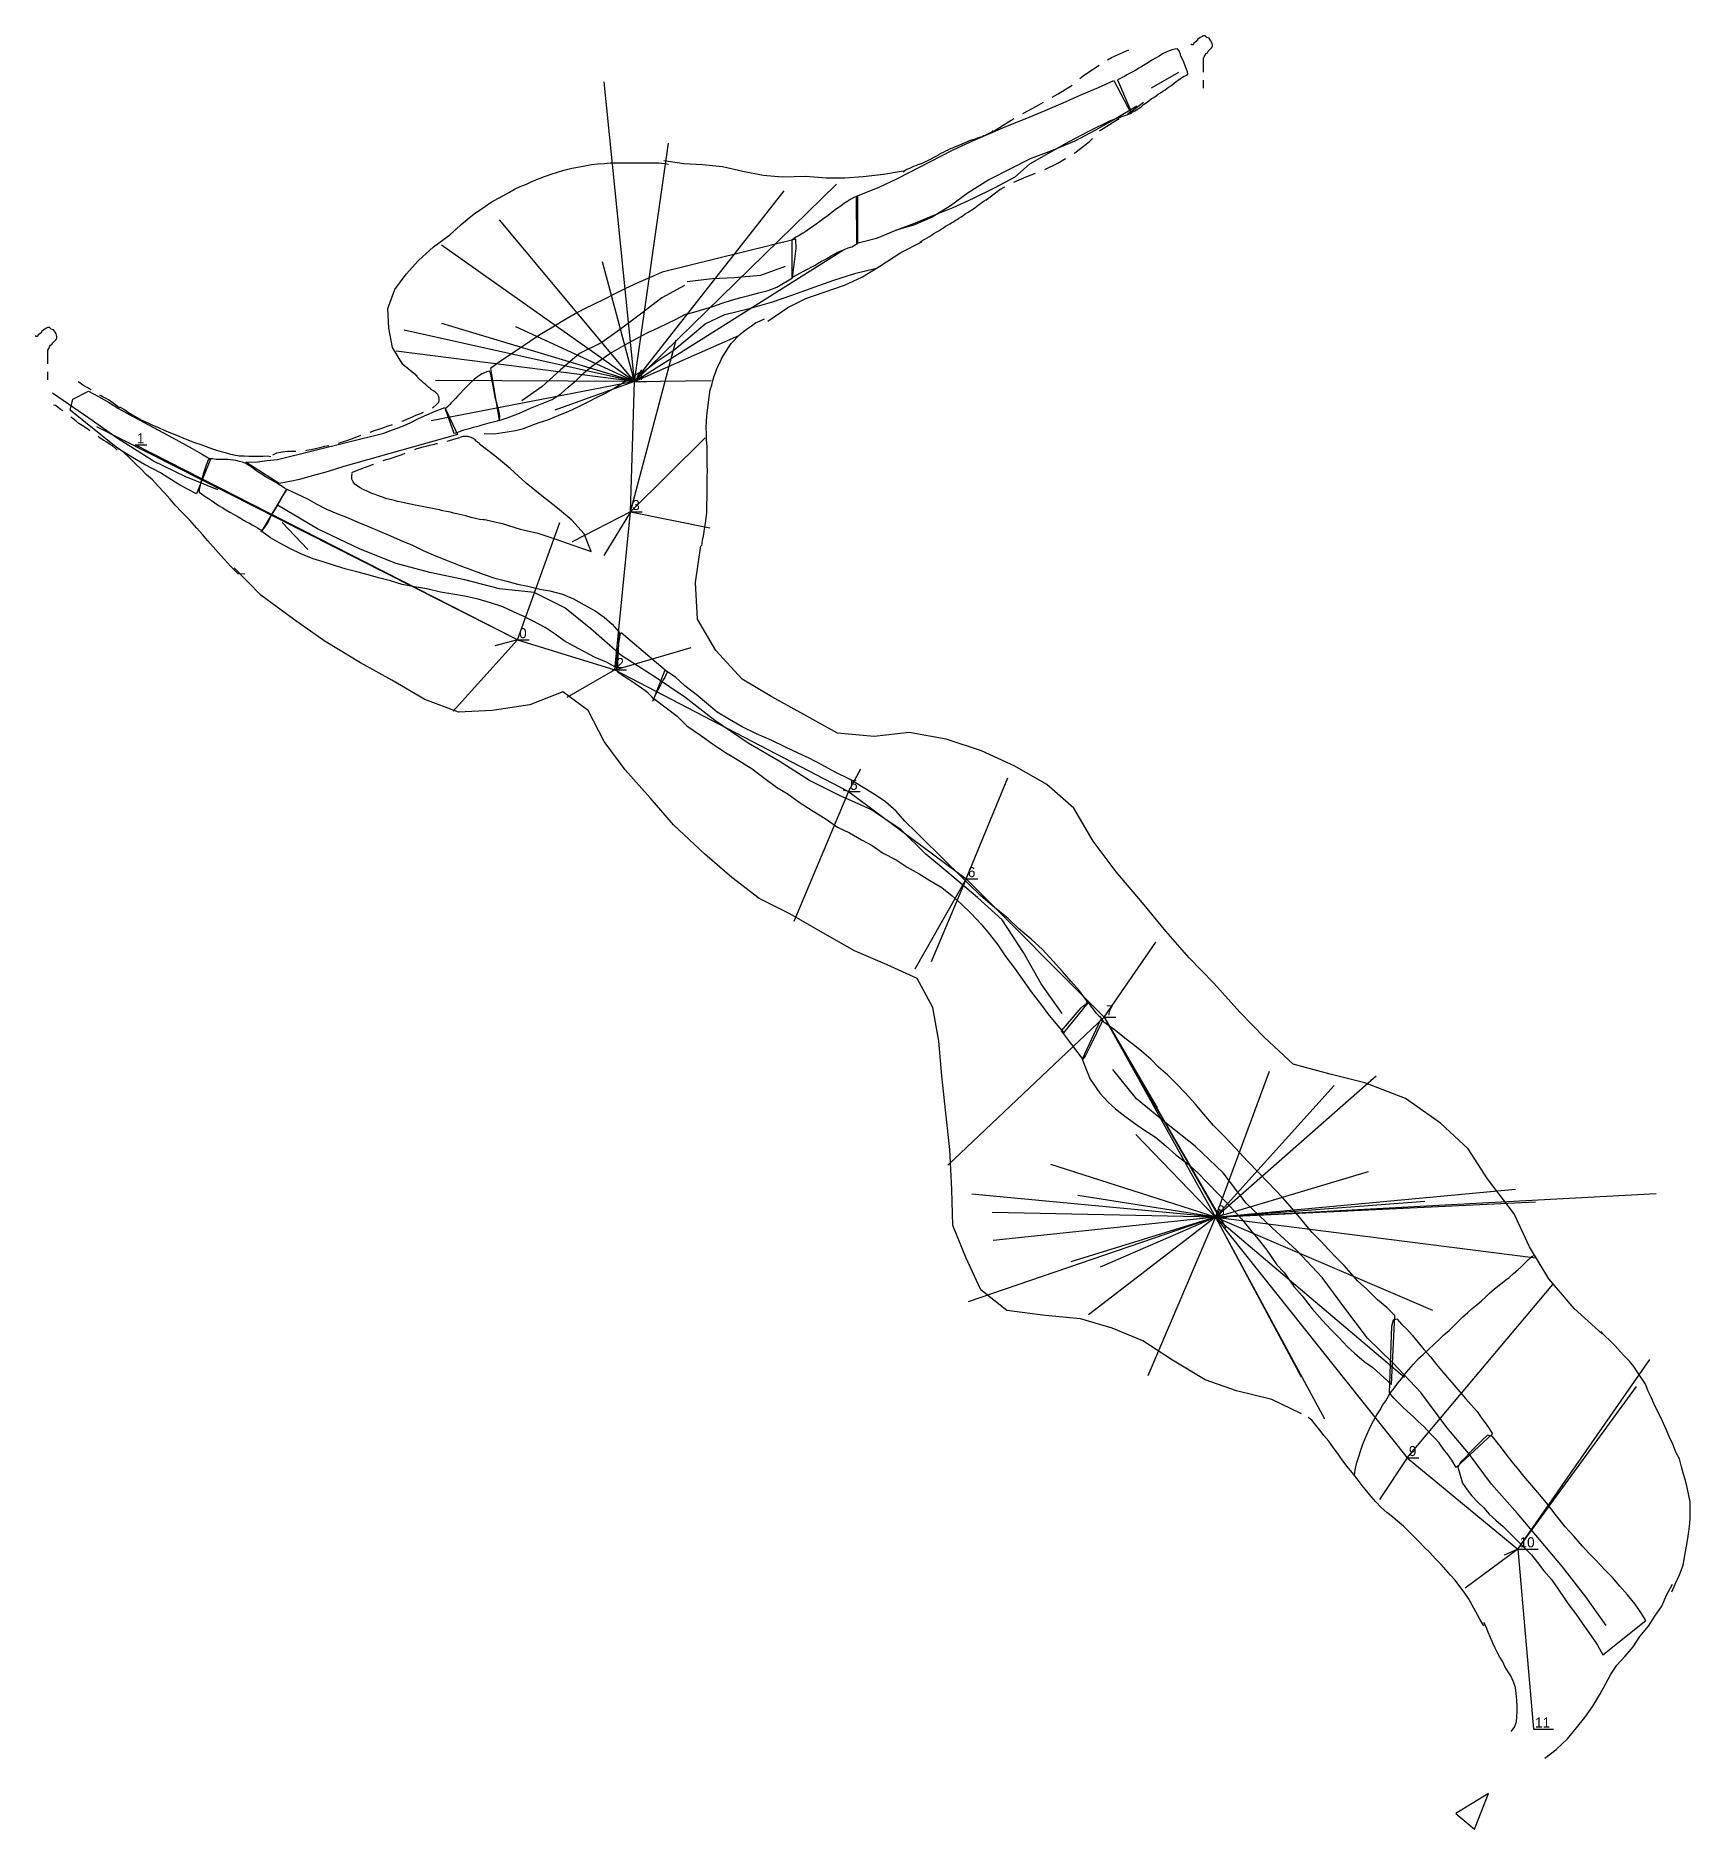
# Model space of a CAD drawing. Extents: x -9.3 to 39.9, y -41.4 to 12.
import ezdxf

# ---------------------------------------------------------------- set-up
doc = ezdxf.new("R2010")
doc.units = 0
for name, pattern in [('A_water', [0]), ('L_pit', [0]), ('L_WALL', [0]), ('L_WALL-PRESUMED', [1, 0.7, -0.3]), ('L_water-flow', [0])]:
    doc.linetypes.add(name, pattern=pattern)
for name, color, linetype in [('LEG', 1, 'Continuous'), ('SCRAP_0', 7, 'Continuous'), ('SPLAY', 2, 'Continuous'), ('STATION', 3, 'Continuous')]:
    doc.layers.add(name, color=color, linetype=linetype)

# ---------------------------------------------------------------- blocks, each defined once
blk = doc.blocks.new('B_continuation')
at = {"color": 10}
for p, q in [((0, -0.15), (0, 0)), ((0, -0.35), (0, -0.25))]:
    blk.add_line(p, q, dxfattribs=at)
for points in [[(0, 0.3, 0), (-0.02, 0.29, 0), (-0.04, 0.28, 0), (-0.07, 0.26, 0), (-0.09, 0.23, 0), (-0.12, 0.21, 0), (-0.13, 0.19, 0), (-0.15, 0.19, 0), (-0.15, 0.2, 0)], [(0.1, 0.15, 0), (0.11, 0.17, 0), (0.11, 0.19, 0), (0.1, 0.22, 0), (0.09, 0.24, 0), (0.07, 0.27, 0), (0.04, 0.28, 0), (0.02, 0.3, 0), (0, 0.3, 0)], [(0, 0, 0), (0, 0.02, 0), (0.01, 0.04, 0), (0.02, 0.06, 0), (0.03, 0.08, 0), (0.05, 0.09, 0), (0.06, 0.11, 0), (0.08, 0.13, 0), (0.1, 0.15, 0)]]:
    blk.add_polyline3d(points, dxfattribs=at)
blk = doc.blocks.new('B_entrance')
at = {"color": 10}
for p, q in [((0, 0.3), (-0.15, -0.15)), ((0.15, -0.15), (0, 0.3)), ((-0.15, -0.15), (0.15, -0.15))]:
    blk.add_line(p, q, dxfattribs=at)

msp = doc.modelspace()

# ---------------------------------------------------------------- linework, layer by layer
at = {"layer": 'LEG'}
for p, q in [((8.37, -2.18, -1), (8.49, 1.7, -1)), ((5, -6, -1), (-6.39, -0.19, -1)), ((7.9, -6.89, -1), (8.37, -2.18, -1)), ((5, -6, -1), (7.9, -6.89, -1)), ((7.9, -6.89, -1), (14.86, -10.52, -1)), ((14.86, -10.52, -1), (18.37, -13.12, -1)), ((18.37, -13.12, -1), (22.48, -17.24, -1)), ((22.48, -17.24, -1), (25.8, -23.2, -1)), ((25.8, -23.2, -1), (31.51, -30.37, -1)), ((31.51, -30.37, -1), (34.81, -33.09, -1)), ((34.81, -33.09, -1), (35.27, -38.46, -1))]:
    msp.add_line(p, q, dxfattribs=at)
at = {"layer": 'SCRAP_0', "color": 10, "linetype": 'L_wall-presumed', "flags": 128}
for points in [[(19.2, 9.17), (19.71, 9.49), (20.1, 9.71), (20.46, 9.91), (21.11, 10.27), (21.53, 10.53), (21.86, 10.81), (22.28, 11.1), (22.7, 11.36), (23.15, 11.55), (23.44, 11.7)], [(18.95, 7.1), (19.37, 7.42), (19.77, 7.63), (20.18, 7.81), (20.65, 7.99), (21.1, 8.21), (21.61, 8.51), (22.03, 8.84), (22.37, 9.19), (22.83, 9.48), (23.28, 9.74), (23.65, 10.02)], [(-6.86, 0.92), (-6.92, 0.96), (-6.98, 1.01), (-7.05, 1.05), (-7.12, 1.1), (-7.19, 1.15), (-7.26, 1.19), (-7.34, 1.23), (-7.4, 1.27), (-7.47, 1.31), (-7.55, 1.36), (-7.63, 1.4), (-7.71, 1.45), (-7.78, 1.5), (-7.86, 1.54), (-7.93, 1.58), (-7.99, 1.62), (-8.04, 1.66), (-8.09, 1.69)], [(-6.93, -0.35), (-6.98, -0.3), (-7.07, -0.22), (-7.16, -0.17), (-7.24, -0.11), (-7.34, -0.05), (-7.44, 0.02), (-7.55, 0.1), (-7.65, 0.17), (-7.75, 0.24), (-7.86, 0.32), (-7.97, 0.39), (-8.07, 0.45), (-8.16, 0.53), (-8.25, 0.6), (-8.34, 0.66), (-8.42, 0.73), (-8.5, 0.78), (-8.56, 0.84), (-8.63, 0.88), (-8.7, 0.94), (-8.77, 0.99), (-8.82, 1)], [(-2.29, -0.48), (-2.17, -0.43), (-2, -0.4), (-1.85, -0.38), (-1.71, -0.38), (-1.56, -0.37), (-1.42, -0.36), (-1.28, -0.35), (-1.15, -0.33), (-1.02, -0.3), (-0.89, -0.27), (-0.74, -0.23), (-0.61, -0.2), (-0.48, -0.17), (-0.34, -0.14), (-0.21, -0.1), (-0.08, -0.06), (0.05, -0.01), (0.21, 0.05), (0.35, 0.11), (0.47, 0.15), (0.61, 0.19), (0.74, 0.24), (0.87, 0.28), (0.99, 0.32), (1.15, 0.38), (1.31, 0.43), (1.46, 0.49), (1.59, 0.53), (1.72, 0.59), (1.85, 0.64), (1.97, 0.7), (2.12, 0.75), (2.25, 0.81), (2.38, 0.86), (2.49, 0.93), (2.58, 1.01), (2.64, 1.06)], [(0.06, -1.01), (0.18, -0.96), (0.31, -0.91), (0.44, -0.86), (0.58, -0.81), (0.71, -0.76), (0.83, -0.72), (0.96, -0.67), (1.09, -0.62), (1.22, -0.59), (1.33, -0.55), (1.44, -0.51), (1.56, -0.47), (1.66, -0.43), (1.77, -0.39), (1.88, -0.35), (1.98, -0.31), (2.08, -0.28), (2.19, -0.25), (2.28, -0.23), (2.38, -0.2), (2.49, -0.18), (2.6, -0.15), (2.72, -0.12), (2.85, -0.09), (2.97, -0.06), (3.07, -0.03), (3.17, 0), (3.28, 0.03)]]:
    msp.add_lwpolyline(points, dxfattribs=at)
at = {"layer": 'SCRAP_0', "color": 1, "linetype": 'A_water', "flags": 128}
for points in [[(23.3, 9.72), (23.39, 9.77), (23.49, 9.83), (23.58, 9.89), (23.65, 9.95), (23.73, 10), (23.81, 10.06), (23.88, 10.12), (23.96, 10.16), (24.03, 10.21), (24.09, 10.26), (24.16, 10.3), (24.23, 10.35), (24.3, 10.39), (24.36, 10.44), (24.42, 10.48), (24.48, 10.52), (24.56, 10.58), (24.63, 10.64), (24.69, 10.68), (24.76, 10.73), (24.84, 10.79), (24.91, 10.82), (24.97, 10.86), (24.96, 10.93), (24.93, 11.01), (24.89, 11.11), (24.85, 11.22), (24.81, 11.31), (24.77, 11.4), (24.75, 11.47), (24.72, 11.55), (24.67, 11.61), (24.59, 11.6), (24.51, 11.58), (24.42, 11.55), (24.33, 11.51), (24.22, 11.46), (24.12, 11.4), (24.01, 11.34), (23.9, 11.28), (23.8, 11.21), (23.7, 11.15), (23.6, 11.09), (23.51, 11.04), (23.42, 10.98), (23.33, 10.93), (23.24, 10.88), (23.16, 10.84), (23.09, 10.79), (23.02, 10.76), (22.95, 10.72), (22.88, 10.69), (23.3, 9.72)], [(23.29, 9.69), (22.66, 9.47), (22.03, 9.16), (21.43, 8.84), (20.83, 8.5), (20.26, 8.18), (19.82, 7.79), (19.2, 7.46), (18.58, 7.15), (17.97, 6.88), (17.33, 6.62), (16.8, 6.4), (16.24, 6.19), (15.7, 5.96), (15.11, 5.81), (15.1, 7.22), (15.78, 7.49), (16.32, 7.75), (17.96, 8.59), (18.5, 8.84), (19.55, 9.3), (20.13, 9.53), (20.72, 9.78), (21.26, 10), (21.77, 10.23), (22.31, 10.46), (22.77, 10.67), (23.29, 9.69)], [(13.17, 4.8), (13.3, 4.87), (13.43, 4.94), (13.54, 5), (13.66, 5.06), (13.77, 5.12), (13.87, 5.17), (13.96, 5.23), (14.06, 5.29), (14.15, 5.33), (14.24, 5.38), (14.33, 5.44), (14.44, 5.49), (14.55, 5.55), (14.66, 5.6), (14.76, 5.64), (14.85, 5.68), (14.96, 5.71), (15.06, 5.77), (15.14, 5.81), (15.14, 7.2), (15.04, 7.19), (14.93, 7.13), (14.84, 7.07), (14.74, 7.01), (14.63, 6.93), (14.51, 6.85), (14.38, 6.75), (14.26, 6.65), (14.13, 6.56), (14.01, 6.47), (13.9, 6.39), (13.79, 6.31), (13.68, 6.24), (13.59, 6.17), (13.5, 6.12), (13.39, 6.05), (13.29, 6), (13.21, 5.94), (13.17, 5.91), (13.17, 4.8)], [(4.45, 0.54), (4.72, 0.63), (5.06, 0.76), (5.39, 0.91), (5.74, 1.04), (6.03, 1.16), (6.3, 1.34), (6.51, 1.53), (6.75, 1.73), (6.98, 1.96), (7.21, 2.15), (7.48, 2.35), (7.75, 2.53), (8.03, 2.69), (8.31, 2.85), (8.59, 3), (8.88, 3.16), (9.19, 3.3), (9.46, 3.43), (9.73, 3.56), (9.99, 3.7), (10.25, 3.77), (10.55, 3.86), (10.82, 3.94), (11.1, 4.03), (11.35, 4.11), (11.65, 4.2), (11.93, 4.27), (12.19, 4.34), (12.47, 4.41), (12.73, 4.51), (13.19, 4.79), (13.3, 5.66), (13.29, 5.94), (9.31, 4.96), (8.95, 4.8), (8.61, 4.65), (8.2, 4.46), (7.92, 4.32), (7.57, 4.14), (7.28, 4), (6.98, 3.86), (6.72, 3.72), (6.36, 3.51), (6.05, 3.32), (5.67, 3.09), (5.36, 2.88), (5.06, 2.68), (4.78, 2.5), (4.49, 2.31), (4.2, 2.09), (4.45, 0.54)], [(3.1, 0.16), (3.2, 0.18), (3.3, 0.22), (3.37, 0.25), (3.44, 0.27), (3.53, 0.29), (3.6, 0.31), (3.69, 0.34), (3.78, 0.36), (3.86, 0.38), (3.95, 0.41), (4.02, 0.43), (4.09, 0.45), (4.16, 0.47), (4.24, 0.49), (4.32, 0.51), (4.4, 0.53), (4.46, 0.56), (4.47, 0.65), (4.46, 0.74), (4.44, 0.84), (4.41, 0.95), (4.38, 1.06), (4.35, 1.18), (4.33, 1.29), (4.31, 1.4), (4.29, 1.5), (4.27, 1.62), (4.25, 1.71), (4.23, 1.79), (4.22, 1.87), (4.2, 1.95), (4.17, 2.01), (4.09, 1.99), (4.02, 1.96), (3.94, 1.93), (3.87, 1.88), (3.78, 1.82), (3.7, 1.75), (3.61, 1.67), (3.54, 1.6), (3.47, 1.53), (3.38, 1.44), (3.3, 1.35), (3.22, 1.27), (3.15, 1.19), (3.08, 1.12), (3.02, 1.06), (2.97, 1.01), (2.91, 0.95), (2.85, 0.89), (3.1, 0.16)], [(-4.56, -1.65), (-4.83, -1.51), (-5.12, -1.35), (-5.39, -1.18), (-5.64, -1.02), (-6.11, -0.77), (-6.47, -0.56), (-6.91, -0.3), (-8.33, 0.85), (-8.25, 1.17), (-7.78, 1.41), (-7.48, 1.25), (-7.19, 1.08), (-6.89, 0.9), (-6.55, 0.71), (-5.29, 0.03), (-4.69, -0.3), (-4.41, -0.45), (-4.15, -0.61), (-4.56, -1.65)], [(-3.09, -0.7), (-2.75, -0.69), (-2.47, -0.65), (-2.15, -0.62), (1.02, 0.16), (1.28, 0.26), (1.55, 0.36), (1.8, 0.47), (2.05, 0.6), (2.3, 0.71), (2.53, 0.81), (2.84, 0.93), (3.21, 0.12), (-0.17, -0.83), (-0.45, -0.92), (-0.74, -1.01), (-1.01, -1.08), (-1.26, -1.15), (-1.49, -1.22), (-1.78, -1.28), (-2.1, -1.34), (-3.09, -0.7)], [(-2.64, -2.78), (-2.57, -2.69), (-2.52, -2.63), (-2.46, -2.54), (-2.4, -2.43), (-2.35, -2.31), (-2.28, -2.2), (-2.2, -2.08), (-2.14, -1.98), (-2.1, -1.91), (-2.06, -1.84), (-2.01, -1.75), (-1.96, -1.67), (-1.91, -1.59), (-1.87, -1.52), (-1.94, -1.48), (-2.01, -1.43), (-2.11, -1.37), (-2.18, -1.32), (-2.27, -1.27), (-2.36, -1.22), (-2.45, -1.17), (-2.54, -1.12), (-2.62, -1.06), (-2.71, -1.01), (-2.8, -0.95), (-2.86, -0.9), (-2.93, -0.85), (-3.01, -0.79), (-3.09, -0.74), (-3.19, -0.7), (-3.28, -0.68), (-3.39, -0.65), (-3.46, -0.64), (-3.55, -0.63), (-3.63, -0.62), (-3.73, -0.62), (-3.81, -0.62), (-3.91, -0.62), (-3.99, -0.62), (-4.08, -0.6), (-4.16, -0.6), (-4.22, -0.63), (-4.25, -0.72), (-4.28, -0.79), (-4.31, -0.88), (-4.34, -0.97), (-4.37, -1.06), (-4.39, -1.15), (-4.42, -1.24), (-4.44, -1.34), (-4.46, -1.44), (-4.48, -1.52), (-4.48, -1.6), (-4.41, -1.65), (-4.31, -1.73), (-4.21, -1.79), (-4.12, -1.85), (-4.02, -1.92), (-3.91, -1.99), (-3.8, -2.05), (-3.69, -2.12), (-3.57, -2.19), (-3.46, -2.25), (-3.35, -2.31), (-3.25, -2.37), (-3.16, -2.43), (-3.07, -2.48), (-2.98, -2.52), (-2.91, -2.57), (-2.82, -2.62), (-2.75, -2.66), (-2.67, -2.71), (-2.64, -2.72), (-2.64, -2.78)], [(7.97, -6.84), (7.65, -6.66), (7.31, -6.52), (7, -6.36), (6.68, -6.19), (6.39, -6.03), (6.12, -5.83), (5.82, -5.63), (5.47, -5.44), (5.17, -5.29), (4.88, -5.16), (4.56, -5.01), (4.2, -4.89), (3.83, -4.79), (3.42, -4.7), (3.07, -4.64), (2.71, -4.58), (2.3, -4.48), (1.87, -4.41), (1.56, -4.35), (1.22, -4.24), (0.86, -4.15), (0.55, -4.06), (0.21, -3.97), (-0.1, -3.89), (-0.45, -3.78), (-0.79, -3.67), (-1.09, -3.58), (-1.46, -3.43), (-1.76, -3.29), (-2.08, -3.12), (-2.36, -2.96), (-2.62, -2.77), (-1.87, -1.51), (-1.57, -1.65), (-1.26, -1.8), (-0.98, -1.95), (-0.69, -2.1), (-0.38, -2.23), (-0.04, -2.36), (0.24, -2.49), (0.56, -2.62), (0.89, -2.76), (1.22, -2.9), (1.5, -3.03), (1.87, -3.18), (2.19, -3.34), (2.56, -3.49), (2.93, -3.64), (3.28, -3.78), (3.63, -3.91), (3.98, -4.04), (4.33, -4.16), (4.68, -4.25), (5, -4.34), (5.31, -4.4), (5.67, -4.49), (5.96, -4.54), (6.34, -4.64), (6.67, -4.78), (6.99, -4.95), (7.31, -5.13), (7.58, -5.32), (7.82, -5.53), (8.03, -5.77), (7.97, -6.84)], [(9.07, -7.78), (9.01, -7.71), (8.94, -7.64), (8.88, -7.58), (8.79, -7.51), (8.7, -7.44), (8.6, -7.37), (8.51, -7.31), (8.41, -7.24), (8.32, -7.18), (8.24, -7.13), (8.16, -7.08), (8.09, -7.03), (8.02, -6.98), (7.96, -6.91), (7.95, -6.83), (7.95, -6.74), (7.96, -6.63), (7.98, -6.5), (7.98, -6.38), (8, -6.27), (8.02, -6.14), (8.03, -6.04), (8.05, -5.94), (8.06, -5.84), (8.09, -5.78), (9.47, -6.95), (9.42, -7.04), (9.39, -7.12), (9.34, -7.19), (9.3, -7.27), (9.26, -7.35), (9.22, -7.43), (9.18, -7.5), (9.14, -7.58), (9.1, -7.66), (9.06, -7.74), (9.02, -7.82), (9.07, -7.78)], [(22, -16.81), (21.75, -16.46), (21.49, -16.17), (21.24, -15.88), (20.96, -15.57), (20.64, -15.23), (20.31, -14.92), (19.93, -14.6), (19.61, -14.29), (19.22, -13.98), (18.8, -13.62), (18.43, -13.26), (18.13, -12.96), (17.78, -12.62), (17.48, -12.31), (17.21, -12.06), (16.89, -11.74), (16.54, -11.4), (16.28, -11.1), (15.97, -10.82), (15.63, -10.6), (15.25, -10.37), (14.91, -10.16), (14.47, -9.94), (14.07, -9.72), (13.69, -9.52), (13.36, -9.37), (12.99, -9.2), (12.58, -9), (12.12, -8.8), (11.69, -8.59), (11.32, -8.37), (10.95, -8.15), (10.63, -7.88), (10.32, -7.63), (9.99, -7.37), (9.71, -7.11), (9.39, -6.9), (9.06, -7.75), (9.43, -8.02), (9.76, -8.27), (10.05, -8.56), (10.45, -8.84), (10.81, -9.1), (11.2, -9.35), (11.6, -9.59), (11.99, -9.84), (12.37, -10.13), (12.72, -10.39), (13.07, -10.6), (13.39, -10.83), (13.81, -11.1), (14.17, -11.32), (14.54, -11.58), (14.89, -11.75), (15.25, -11.96), (15.57, -12.13), (15.88, -12.34), (16.28, -12.55), (16.61, -12.77), (16.97, -12.97), (17.29, -13.17), (17.64, -13.38), (17.95, -13.63), (18.22, -13.86), (18.53, -14.16), (18.82, -14.47), (19.06, -14.77), (19.31, -15.09), (19.55, -15.44), (19.81, -15.78), (20.05, -16.12), (20.31, -16.49), (20.58, -16.84), (20.8, -17.14), (21.04, -17.43), (21.28, -17.71), (22, -16.81)], [(21.98, -16.79), (22.02, -16.83), (22.06, -16.88), (22.09, -16.93), (22.14, -16.99), (22.18, -17.05), (22.23, -17.11), (22.27, -17.15), (22.31, -17.19), (22.36, -17.23), (22.39, -17.28), (22.44, -17.33), (22.06, -18.11), (22.03, -18.17), (21.99, -18.24), (21.95, -18.32), (21.92, -18.38), (21.88, -18.44), (21.86, -18.5), (21.21, -17.65), (21.8, -16.96), (21.85, -16.91), (21.9, -16.87), (21.94, -16.84), (21.96, -16.82), (21.98, -16.79)], [(31.14, -26.13), (30.9, -25.89), (30.62, -25.66), (30.31, -25.35), (30.03, -25.1), (29.84, -24.88), (29.63, -24.64), (29.4, -24.41), (29.17, -24.17), (28.94, -23.92), (28.68, -23.66), (28.47, -23.41), (28.25, -23.14), (28.02, -22.87), (27.8, -22.63), (27.59, -22.4), (27.36, -22.16), (27.09, -21.88), (26.75, -21.53), (26.39, -21.15), (26.06, -20.79), (25.74, -20.47), (25.45, -20.13), (25.19, -19.82), (24.89, -19.5), (24.63, -19.22), (24.38, -18.97), (24.1, -18.73), (23.87, -18.49), (23.6, -18.26), (23.34, -18.06), (23.1, -17.87), (22.87, -17.68), (22.64, -17.51), (22.37, -17.32), (21.83, -18.49), (21.93, -18.77), (22.06, -19.09), (22.35, -19.51), (22.6, -19.77), (22.82, -19.97), (23.1, -20.19), (23.38, -20.4), (23.68, -20.61), (24.01, -20.82), (24.33, -21.09), (24.62, -21.34), (24.97, -21.61), (25.27, -21.88), (25.56, -22.18), (25.9, -22.53), (26.23, -22.87), (26.57, -23.25), (26.89, -23.65), (27.07, -23.86), (27.33, -24.18), (27.63, -24.62), (27.84, -24.85), (28.13, -25.27), (28.38, -25.55), (28.68, -25.93), (28.98, -26.27), (29.24, -26.56), (29.5, -26.82), (29.72, -27.06), (29.94, -27.25), (30.23, -27.5), (30.49, -27.68), (31.04, -28.19), (31.14, -26.13)], [(32.97, -30.66), (32.84, -30.44), (32.72, -30.27), (32.59, -30.11), (32.46, -29.93), (32.32, -29.78), (32.17, -29.63), (32.02, -29.45), (31.84, -29.29), (31.69, -29.14), (31.52, -28.99), (31.36, -28.84), (31.24, -28.72), (31.11, -28.59), (30.98, -28.44), (31.05, -26.45), (31.1, -26.26), (31.2, -26.23), (31.34, -26.39), (31.5, -26.54), (31.66, -26.72), (31.84, -26.94), (32.01, -27.14), (32.2, -27.36), (32.38, -27.59), (32.53, -27.77), (32.71, -27.98), (32.9, -28.2), (33.08, -28.41), (33.25, -28.6), (33.42, -28.79), (33.59, -28.99), (33.71, -29.17), (33.83, -29.33), (33.93, -29.47), (34.05, -29.66), (32.97, -30.66)], [(38.62, -35.22), (38.47, -34.98), (38.3, -34.73), (38.07, -34.46), (37.85, -34.2), (37.63, -33.94), (37.44, -33.75), (37.25, -33.55), (37.12, -33.41), (36.92, -33.21), (36.73, -33.01), (36.6, -32.86), (36.48, -32.72), (36.35, -32.57), (36.22, -32.43), (36.04, -32.2), (35.92, -32.05), (35.7, -31.76), (35.51, -31.54), (35.34, -31.34), (35.22, -31.2), (34.99, -30.92), (34.84, -30.73), (34.64, -30.49), (34.46, -30.26), (34.32, -30.07), (34.05, -29.74), (33.9, -29.7), (33.73, -29.86), (33.57, -30.02), (33.41, -30.18), (33.26, -30.35), (33.11, -30.49), (33.02, -30.65), (33.16, -31.13), (33.3, -31.33), (33.44, -31.51), (33.61, -31.69), (33.79, -31.86), (33.95, -32.05), (34.15, -32.23), (34.37, -32.42), (34.58, -32.63), (34.79, -32.84), (35, -33.05), (35.21, -33.26), (35.39, -33.49), (35.58, -33.74), (35.81, -34), (36.01, -34.29), (36.2, -34.56), (36.36, -34.79), (36.52, -35.01), (36.63, -35.17), (36.79, -35.4), (36.99, -35.68), (37.18, -35.96), (37.34, -36.24), (38.62, -35.22)]]:
    msp.add_lwpolyline(points, close=True, dxfattribs=at)
at = {"layer": 'SCRAP_0', "color": 150, "linetype": 'L_water-flow', "flags": 128}
for points in [[(24.7, 10.91), (23.88, 10.44)], [(23.45, 9.91), (22.84, 9.54), (22.22, 9.19), (21.61, 8.86), (20.91, 8.57), (20.28, 8.34), (19.71, 8.05), (19.04, 7.71), (18.43, 7.32), (17.9, 6.94), (17.36, 6.6), (16.83, 6.37), (16.25, 6.2)], [(12.98, 5.13), (12.24, 4.86), (11.47, 4.79), (10.8, 4.76), (10.06, 4.67)], [(9.98, 4.56), (9.3, 4.19), (8.71, 3.74), (8.11, 3.29), (7.51, 2.86), (6.85, 2.53), (6.27, 2.04), (5.74, 1.55), (5.13, 1.12)], [(-3.93, -1.53), (-4.88, -1.14), (-5.85, -0.67), (-6.9, -0.01), (-7.77, 0.61), (-8.85, 1.35)], [(21.23, -17.13), (20.6, -16.25), (20.08, -15.31), (19.44, -14.34), (18.71, -13.68), (17.94, -13.03), (17.17, -12.38), (16.42, -11.65), (15.53, -11.05), (14.59, -10.64), (13.7, -10.19), (12.8, -9.61), (11.87, -9.08), (10.88, -8.4), (9.99, -7.71), (9.07, -7.09), (8.08, -6.45), (7.19, -5.67), (6.41, -5.04), (5.5, -4.59), (4.46, -4.48), (3.43, -4.21), (2.39, -3.99), (1.39, -3.72), (0.31, -3.3), (-0.96, -2.69), (-2.15, -1.98)], [(-1.25, -3.31), (-2.01, -2.5)], [(37.44, -35.37), (36.83, -34.51), (36.14, -33.62), (35.45, -32.81), (34.8, -32.03), (34.02, -31.16), (33.34, -30.23), (32.69, -29.47), (31.92, -28.43), (31.09, -27.55), (30.33, -26.81), (29.68, -25.95), (28.98, -25), (28.21, -24.18), (27.49, -23.52), (26.71, -22.78), (26.03, -21.88), (25.19, -21.09), (24.39, -20.45), (23.44, -19.68), (22.74, -18.8)]]:
    msp.add_lwpolyline(points, dxfattribs=at)
at = {"layer": 'SCRAP_0', "color": 10, "linetype": 'L_wall', "flags": 128}
for points in [[(16.49, 7.95), (16.55, 8), (16.63, 8.04), (16.69, 8.06), (16.75, 8.09), (16.81, 8.12), (16.88, 8.14), (16.94, 8.17), (17, 8.19), (17.06, 8.21), (17.12, 8.24), (17.18, 8.27), (17.23, 8.29), (17.29, 8.32), (17.35, 8.35), (17.42, 8.39), (17.49, 8.43), (17.55, 8.46), (17.62, 8.5), (17.69, 8.53), (17.76, 8.57), (17.83, 8.6), (17.9, 8.64), (17.97, 8.66), (18.03, 8.69), (18.11, 8.72), (18.18, 8.75), (18.25, 8.78), (18.32, 8.81), (18.39, 8.84), (18.45, 8.87), (18.51, 8.89), (18.57, 8.91), (18.65, 8.93), (18.71, 8.96), (18.78, 8.98), (18.85, 9), (18.9, 9.03), (18.96, 9.05), (19.01, 9.08), (19.07, 9.11), (19.13, 9.14), (19.17, 9.18)], [(3.16, 6.23), (3.32, 6.38), (3.56, 6.58), (3.71, 6.7), (3.87, 6.81), (4.05, 6.93), (4.22, 7.04), (4.41, 7.15), (4.58, 7.24), (4.76, 7.34), (4.93, 7.44), (5.08, 7.51), (5.27, 7.58), (5.43, 7.66), (5.63, 7.74), (5.81, 7.81), (6, 7.88), (6.19, 7.94), (6.38, 8), (6.62, 8.06), (6.8, 8.09), (7.01, 8.13), (7.21, 8.17), (7.39, 8.19), (7.58, 8.2), (7.76, 8.22), (7.98, 8.22), (8.15, 8.22), (8.38, 8.22), (8.58, 8.22), (8.81, 8.22), (9, 8.22), (9.21, 8.22), (9.39, 8.2), (9.5, 8.18)], [(9.36, 8.29), (9.96, 8.2), (10.51, 8.17), (11.11, 8.11), (11.71, 7.97), (12.32, 7.85), (12.89, 7.8), (13.59, 7.82), (14.2, 7.77), (14.75, 7.77), (15.3, 7.81), (15.91, 7.88), (16.49, 7.98)], [(16.99, 5.85), (17.05, 5.89), (17.14, 5.94), (17.21, 5.98), (17.28, 6.02), (17.34, 6.06), (17.41, 6.11), (17.48, 6.15), (17.55, 6.19), (17.62, 6.24), (17.69, 6.28), (17.75, 6.33), (17.81, 6.36), (17.88, 6.4), (17.93, 6.43), (17.99, 6.46), (18.04, 6.5), (18.1, 6.53), (18.15, 6.57), (18.22, 6.61), (18.28, 6.65), (18.34, 6.7), (18.41, 6.74), (18.46, 6.77), (18.52, 6.81), (18.57, 6.84), (18.63, 6.88), (18.68, 6.92), (18.74, 6.96), (18.8, 7), (18.85, 7.04), (18.91, 7.08), (18.97, 7.12)], [(2.01, 1.86), (1.58, 2.21), (1.28, 2.71), (1.17, 3.29), (1.14, 3.88), (1.35, 4.44), (1.68, 4.9), (2.05, 5.31), (2.5, 5.71), (3.01, 6.09)], [(2.99, 6.09), (3.01, 6.1), (3.02, 6.11), (3.04, 6.13), (3.06, 6.14), (3.08, 6.16), (3.09, 6.17), (3.11, 6.19), (3.12, 6.2), (3.14, 6.21), (3.15, 6.23), (3.16, 6.24)], [(12.46, 3.5), (13.06, 3.91), (13.59, 4.17), (14.14, 4.36), (14.74, 4.57), (15.28, 4.82), (15.8, 5.14), (16.42, 5.54), (17.05, 5.86)], [(10.49, -3.2), (10.51, -3.04), (10.54, -2.91), (10.57, -2.7), (10.6, -2.52), (10.62, -2.37), (10.64, -2.22), (10.64, -2.08), (10.64, -1.93), (10.65, -1.79), (10.65, -1.64), (10.65, -1.49), (10.65, -1.32), (10.65, -1.15), (10.66, -0.97), (10.65, -0.78), (10.65, -0.6), (10.65, -0.41), (10.65, -0.23), (10.63, -0.04), (10.63, 0.15), (10.62, 0.33), (10.63, 0.51), (10.64, 0.68), (10.66, 0.85), (10.68, 1), (10.7, 1.16), (10.72, 1.31), (10.74, 1.45), (10.79, 1.59), (10.82, 1.73), (10.86, 1.86), (10.91, 1.99), (10.95, 2.11), (11.02, 2.24), (11.07, 2.36), (11.14, 2.48), (11.22, 2.6), (11.29, 2.71), (11.37, 2.83), (11.46, 2.92), (11.54, 3.01), (11.63, 3.1), (11.73, 3.19), (11.85, 3.28), (11.97, 3.36), (12.09, 3.45), (12.23, 3.51), (12.36, 3.57)], [(2.58, 1.36), (2.56, 1.38), (2.54, 1.39), (2.51, 1.41), (2.5, 1.42), (2.48, 1.43), (2.46, 1.44), (2.44, 1.46), (2.42, 1.47), (2.41, 1.49), (2.39, 1.5), (2.36, 1.52), (2.35, 1.53), (2.33, 1.55), (2.32, 1.56), (2.3, 1.57), (2.29, 1.59), (2.27, 1.6), (2.26, 1.62), (2.24, 1.63), (2.23, 1.64), (2.21, 1.65), (2.19, 1.67), (2.17, 1.69), (2.15, 1.71), (2.13, 1.73), (2.11, 1.74), (2.09, 1.76), (2.07, 1.77), (2.06, 1.79), (2.04, 1.8), (2.03, 1.82), (2.01, 1.84), (2, 1.85), (1.99, 1.87)], [(2.64, 1.06), (2.65, 1.07), (2.66, 1.08), (2.66, 1.1), (2.67, 1.12), (2.67, 1.14), (2.67, 1.16), (2.67, 1.18), (2.67, 1.2), (2.67, 1.21), (2.66, 1.23), (2.66, 1.24), (2.65, 1.26), (2.64, 1.28), (2.64, 1.29), (2.63, 1.3), (2.62, 1.32), (2.61, 1.33), (2.6, 1.34), (2.59, 1.35), (2.57, 1.36)], [(-6.86, 0.95), (-6.73, 0.88), (-6.59, 0.78), (-6.47, 0.71), (-6.33, 0.63), (-6.19, 0.55), (-6.03, 0.48), (-5.87, 0.4), (-5.7, 0.33), (-5.53, 0.25), (-5.34, 0.17), (-5.16, 0.1), (-4.97, 0.02), (-4.8, -0.05), (-4.62, -0.12), (-4.43, -0.18), (-4.28, -0.24), (-4.12, -0.3), (-3.97, -0.35), (-3.83, -0.39), (-3.71, -0.42), (-3.58, -0.45), (-3.45, -0.48), (-3.29, -0.51), (-3.14, -0.51), (-3, -0.52), (-2.87, -0.52), (-2.72, -0.52), (-2.58, -0.52), (-2.45, -0.51), (-2.35, -0.53)], [(3.87, -0.15), (3.84, -0.13), (3.81, -0.11), (3.78, -0.09), (3.76, -0.07), (3.74, -0.04), (3.71, -0.02), (3.68, 0), (3.65, 0.01), (3.62, 0.03), (3.59, 0.04), (3.55, 0.05), (3.52, 0.06), (3.49, 0.06), (3.46, 0.06), (3.43, 0.06), (3.41, 0.06), (3.38, 0.06), (3.34, 0.05), (3.31, 0.04), (3.29, 0.03)], [(-3.12, -4.04), (-3.32, -4.03), (-3.55, -3.8), (-3.73, -3.6), (-3.92, -3.4), (-4.07, -3.23), (-4.23, -3.05), (-4.39, -2.86), (-4.55, -2.67), (-4.77, -2.42), (-5, -2.19), (-5.2, -1.98), (-5.35, -1.81), (-5.53, -1.61), (-5.71, -1.42), (-5.87, -1.23), (-6.05, -1.08), (-6.21, -0.91), (-6.39, -0.74), (-6.57, -0.56), (-6.74, -0.41), (-6.91, -0.29)], [(3.98, -2.4), (4.54, -2.53), (5.08, -2.7), (5.61, -2.82), (6.14, -3), (6.65, -3.18), (7.2, -3.37), (6.99, -2.84), (6.62, -2.43), (6.19, -2.07), (5.73, -1.71), (5.26, -1.33), (4.78, -0.89), (4.33, -0.51), (3.87, -0.17)], [(4.08, -2.43), (3.98, -2.42), (3.87, -2.41), (3.75, -2.38), (3.62, -2.35), (3.46, -2.3), (3.37, -2.28), (3.28, -2.26), (3.19, -2.24), (3.09, -2.22), (3, -2.19), (2.89, -2.17), (2.78, -2.15), (2.68, -2.12), (2.57, -2.1), (2.47, -2.08), (2.36, -2.06), (2.26, -2.04), (2.16, -2.02), (2.06, -2), (1.95, -1.98), (1.86, -1.96), (1.76, -1.94), (1.62, -1.92), (1.53, -1.9), (1.43, -1.88), (1.34, -1.85), (1.25, -1.83), (1.11, -1.8), (0.98, -1.75), (0.86, -1.71), (0.76, -1.67), (0.66, -1.64), (0.58, -1.6), (0.5, -1.56), (0.4, -1.52), (0.31, -1.47), (0.23, -1.42), (0.15, -1.36), (0.1, -1.29), (0.06, -1.21), (0.06, -1.11), (0.07, -1.04)], [(37.32, -26.68), (36.48, -25.92), (35.73, -25.04), (35.15, -24.09), (34.7, -23.1), (33.9, -22.06), (33.33, -21.17), (32.5, -20.4), (31.46, -19.67), (30.25, -19.2), (29.21, -18.94), (28.11, -18.64), (27.26, -17.85), (26.52, -17.09), (25.75, -16.23), (25.01, -15.47), (24.32, -14.68), (23.62, -13.83), (22.84, -12.91), (22.15, -12), (21.58, -11.01), (20.77, -10.31), (19.82, -9.76), (18.83, -9.31), (17.77, -8.96), (16.67, -8.76), (15.63, -8.88), (14.54, -8.78), (13.53, -8.22), (12.58, -7.7), (11.69, -7.17), (10.91, -6.32), (10.36, -5.38), (10.3, -4.29), (10.46, -3.2)], [(28.36, -29.06), (27.48, -28.63), (26.42, -28.38), (25.49, -28.05), (24.52, -27.46), (23.63, -26.89), (22.72, -26.51), (21.78, -26.23), (20.72, -26.13), (19.58, -25.98), (18.81, -25.37), (18.37, -24.42), (17.97, -23.45), (17.94, -22.38), (17.88, -21.18), (17.76, -20.1), (17.64, -18.99), (17.55, -17.96), (17.38, -16.95), (16.91, -16.09), (16.02, -15.68), (15.04, -15.26), (14.1, -14.73), (13.11, -14.16), (12.2, -13.71), (11.39, -13.08), (10.58, -12.38), (9.65, -11.51), (8.95, -10.71), (8.21, -9.87), (7.58, -9.03), (7.11, -8.1), (6.35, -7.55), (5.37, -7.93), (4.25, -8.1), (3.24, -8.15), (2.24, -7.78), (1.26, -7.2), (0.32, -6.68), (-0.76, -6.03), (-1.67, -5.38), (-2.65, -4.67), (-3.44, -3.85)], [(39.39, -34.37), (39.49, -34.14), (39.62, -33.86), (39.73, -33.57), (39.78, -33.28), (39.83, -33.01), (39.87, -32.78), (39.9, -32.57), (39.93, -32.33), (39.94, -32.15), (39.94, -31.91), (39.94, -31.68), (39.9, -31.5), (39.85, -31.26), (39.8, -31.05), (39.74, -30.86), (39.68, -30.64), (39.62, -30.4), (39.51, -30.2), (39.42, -29.97), (39.32, -29.74), (39.24, -29.55), (39.15, -29.35), (39.06, -29.15), (38.96, -28.96), (38.86, -28.75), (38.78, -28.57), (38.69, -28.39), (38.61, -28.18), (38.49, -28), (38.37, -27.82), (38.26, -27.65), (38.13, -27.49), (37.98, -27.34), (37.86, -27.2), (37.7, -27.03), (37.55, -26.88), (37.4, -26.74), (37.28, -26.61)], [(33.79, -35.38), (33.67, -35.18), (33.55, -34.96), (33.44, -34.74), (33.34, -34.56), (33.21, -34.38), (33.08, -34.21), (32.94, -34.02), (32.8, -33.87), (32.66, -33.71), (32.52, -33.55), (32.35, -33.38), (32.18, -33.19), (32.03, -33.04), (31.88, -32.89), (31.73, -32.74), (31.57, -32.58), (31.4, -32.41), (31.23, -32.27), (31.07, -32.13), (30.9, -32), (30.73, -31.85), (30.58, -31.68), (30.44, -31.53), (30.3, -31.36), (30.17, -31.2), (30.02, -31), (29.88, -30.82), (29.71, -30.62), (29.57, -30.43), (29.43, -30.23), (29.29, -30.05), (29.17, -29.88), (29.03, -29.71), (28.92, -29.56), (28.79, -29.4), (28.67, -29.25), (28.56, -29.17)], [(35.61, -39.32), (35.95, -39.06), (36.29, -38.75), (36.55, -38.42), (36.8, -38.11), (37.04, -37.77), (37.25, -37.43), (37.42, -37.12), (37.58, -36.82), (37.76, -36.55), (38, -36.28), (38.24, -36), (38.44, -35.7), (38.7, -35.39), (38.89, -35.09), (39.1, -34.79), (39.24, -34.47), (39.41, -34.14)], [(34.61, -38.53), (34.71, -38.4), (34.77, -38.24), (34.78, -38.09), (34.79, -37.93), (34.79, -37.78), (34.78, -37.59), (34.76, -37.4), (34.74, -37.22), (34.68, -37.05), (34.6, -36.87), (34.52, -36.75), (34.42, -36.59), (34.36, -36.45), (34.27, -36.31), (34.2, -36.18), (34.13, -36.04), (34.06, -35.9), (33.99, -35.73), (33.92, -35.57), (33.86, -35.41), (33.79, -35.28)]]:
    msp.add_lwpolyline(points, dxfattribs=at)
at = {"layer": 'SCRAP_0', "color": 210, "linetype": 'L_pit', "flags": 128}
for points in [[(8.69, 1.94), (9.16, 2.31), (9.67, 2.64), (10.14, 3.03), (10.59, 3.42), (11.18, 3.7), (11.87, 3.87), (12.57, 4.06), (13.2, 4.28), (13.84, 4.51), (14.43, 4.72), (15.08, 4.93), (15.66, 5.07)], [(4.01, 0.15), (4.31, 0.14), (4.69, 0.2), (4.94, 0.24), (5.18, 0.3), (5.41, 0.39), (5.65, 0.48), (5.9, 0.56), (6.21, 0.69), (6.53, 0.82), (6.83, 0.96), (7.11, 1.09), (7.35, 1.22), (7.62, 1.35), (7.85, 1.48), (8.09, 1.63), (8.32, 1.78), (8.55, 1.92), (8.74, 2.03)], [(29.94, -30.89), (29.96, -30.73), (30.01, -30.51), (30.07, -30.33), (30.13, -30.14), (30.19, -29.97), (30.26, -29.8), (30.34, -29.62), (30.42, -29.44), (30.51, -29.27), (30.61, -29.09), (30.7, -28.94), (30.78, -28.79), (30.87, -28.67), (30.95, -28.54), (31.03, -28.41), (31.13, -28.29), (31.22, -28.16), (31.34, -28.02), (31.44, -27.88), (31.56, -27.74), (31.7, -27.58), (31.85, -27.41), (31.99, -27.29), (32.14, -27.14), (32.31, -26.99), (32.46, -26.85), (32.6, -26.71), (32.76, -26.58), (32.9, -26.44), (33.03, -26.31), (33.17, -26.17), (33.32, -26.04), (33.45, -25.92), (33.59, -25.8), (33.72, -25.69), (33.85, -25.58), (33.97, -25.46), (34.1, -25.35), (34.21, -25.26), (34.34, -25.16), (34.45, -25.07), (34.55, -25), (34.68, -24.88), (34.81, -24.77), (34.92, -24.67), (35.01, -24.57), (35.1, -24.48)], [(35.08, -24.49), (35.09, -24.48), (35.11, -24.47), (35.12, -24.46), (35.13, -24.45), (35.15, -24.44), (35.16, -24.43), (35.17, -24.42), (35.18, -24.41), (35.19, -24.4), (35.2, -24.39), (35.21, -24.38), (35.22, -24.37), (35.23, -24.37), (35.25, -24.36), (35.26, -24.35), (35.27, -24.34), (35.27, -24.34)]]:
    msp.add_lwpolyline(points, dxfattribs=at)
at = {"layer": 'SPLAY'}
for p, q in [((8.49, 1.7, -1), (7.58, 10.63, -1)), ((8.49, 1.7, -1), (9.5, 8.8, -1)), ((8.49, 1.7, -1), (14.51, 7.58, -1)), ((8.49, 1.7, -1), (12.95, 7.38, -1)), ((8.49, 1.7, -1), (4.46, 6.52, -1)), ((8.49, 1.7, -1), (2.74, 5.76, -1)), ((8.49, 1.7, -1), (14.71, 5.62, -1)), ((8.49, 1.7, -1), (7.53, 5.27, -1)), ((8.49, 1.7, -1), (1.62, 3.23, -1)), ((8.49, 1.7, -1), (2.75, 3.43, -1)), ((8.49, 1.7, -1), (4.95, 3.33, -1)), ((8.37, -2.18, -1), (9.73, 2.94, -1)), ((8.49, 1.7, -1), (11.6, 3.07, -1)), ((8.49, 1.7, -1), (1.39, 2.6, -1)), ((8.49, 1.7, -1), (2.43, 0.53, -1)), ((8.49, 1.7, -1), (2.56, 1.73, -1)), ((8.49, 1.7, -1), (6.11, 0.85, -1)), ((8.49, 1.7, -1), (10.77, 1.73, -1)), ((5, -6, -1), (-7.53, 0.35, -1)), ((8.37, -2.18, -1), (10.59, 0.02, -1)), ((5, -6, -1), (6.26, -2.5, -1)), ((8.37, -2.18, -1), (6.63, -3.08, -1)), ((8.37, -2.18, -1), (7.57, -3.48, -1)), ((8.37, -2.18, -1), (10.73, -2.66, -1)), ((5, -6, -1), (3.08, -8.12, -1)), ((5, -6, -1), (4.33, -6.18, -1)), ((7.9, -6.89, -1), (10.18, -6.23, -1)), ((7.9, -6.89, -1), (6.47, -7.72, -1)), ((7.9, -6.89, -1), (7.82, -6.89, -1)), ((14.86, -10.52, -1), (15.23, -9.84, -1)), ((18.37, -13.12, -1), (19.61, -10.11, -1)), ((14.86, -10.52, -1), (13.23, -14.39, -1)), ((14.86, -10.52, -1), (14.7, -10.48, -1)), ((18.37, -13.12, -1), (16.84, -15.81, -1)), ((18.37, -13.12, -1), (17.33, -15.59, -1)), ((22.48, -17.24, -1), (24.02, -15.01, -1)), ((22.48, -17.24, -1), (17.82, -21.65, -1)), ((22.48, -17.24, -1), (25.88, -23.15, -1)), ((22.48, -17.24, -1), (26.11, -23.52, -1)), ((22.48, -17.24, -1), (24.06, -19.94, -1)), ((25.8, -23.2, -1), (27.41, -18.85, -1)), ((25.8, -23.2, -1), (30.59, -18.99, -1)), ((25.8, -23.2, -1), (29.33, -19.28, -1)), ((25.8, -23.2, -1), (23.42, -20.74, -1)), ((25.8, -23.2, -1), (20.89, -21.63, -1)), ((25.8, -23.2, -1), (30.36, -21.84, -1)), ((25.8, -23.2, -1), (34.74, -22.37, -1)), ((25.8, -23.2, -1), (18.54, -22.52, -1)), ((25.8, -23.2, -1), (21.7, -22.56, -1)), ((25.8, -23.2, -1), (38.93, -22.5, -1)), ((25.8, -23.2, -1), (27.76, -22.62, -1)), ((25.8, -23.2, -1), (32.04, -22.72, -1)), ((25.8, -23.2, -1), (35.33, -22.74, -1)), ((25.8, -23.2, -1), (18.43, -25.72, -1)), ((25.8, -23.2, -1), (19.14, -23.06, -1)), ((25.8, -23.2, -1), (19.17, -23.9, -1)), ((25.8, -23.2, -1), (21.49, -24.53, -1)), ((25.8, -23.2, -1), (22.01, -26.11, -1)), ((25.8, -23.2, -1), (22.36, -24.69, -1)), ((25.8, -23.2, -1), (23.78, -27.93, -1)), ((25.8, -23.2, -1), (29.05, -29.21, -1)), ((25.8, -23.2, -1), (32.26, -25.97, -1)), ((25.8, -23.2, -1), (31.43, -27.97, -1)), ((25.8, -23.2, -1), (35.34, -24.41, -1)), ((25.8, -23.2, -1), (28.35, -27.96, -1)), ((31.51, -30.37, -1), (35.85, -25.21, -1)), ((34.81, -33.09, -1), (38.74, -27.44, -1)), ((34.81, -33.09, -1), (38.34, -28.25, -1)), ((31.51, -30.37, -1), (30.68, -31.61, -1)), ((31.51, -30.37, -1), (31.48, -30.33, -1)), ((34.81, -33.09, -1), (33.24, -34.26, -1)), ((34.81, -33.09, -1), (34.4, -33.27, -1)), ((34.81, -33.09, -1), (34.83, -33.04, -1))]:
    msp.add_line(p, q, dxfattribs=at)
at = {"layer": 'STATION'}
for p, q in [((8.49, 1.7, -1), (8.84, 1.7, -1)), ((-6.39, -0.19, -1), (-6.04, -0.19, -1)), ((8.37, -2.18, -1), (8.72, -2.18, -1)), ((5, -6, -1), (5.35, -6, -1)), ((7.9, -6.89, -1), (8.25, -6.89, -1)), ((14.86, -10.52, -1), (15.21, -10.52, -1)), ((18.37, -13.12, -1), (18.72, -13.12, -1)), ((22.48, -17.24, -1), (22.83, -17.24, -1)), ((25.8, -23.2, -1), (26.15, -23.2, -1)), ((31.51, -30.37, -1), (31.86, -30.37, -1)), ((34.81, -33.09, -1), (35.41, -33.09, -1)), ((35.27, -38.46, -1), (35.87, -38.46, -1))]:
    msp.add_line(p, q, dxfattribs=at)

# ---------------------------------------------------------------- block references
at = {"layer": 'SCRAP_0', "xscale": 2.4, "yscale": 2.4}
for name, p, rotation in [('B_continuation', (25.44, 11.28, 1), 360), ('B_continuation', (-8.99, 2.59, 1), 360), ('B_entrance', (33.47, -40.93, 1), 319.95)]:
    msp.add_blockref(name, p, dxfattribs=dict(at, rotation=rotation))

# ---------------------------------------------------------------- texts
at = {"layer": 'STATION'}
for s, p in [('4', (8.54, 1.75, -1)), ('1', (-6.34, -0.14, -1)), ('3', (8.42, -2.13, -1)), ('0', (5.05, -5.95, -1)), ('2', (7.95, -6.84, -1)), ('5', (14.91, -10.47, -1)), ('6', (18.42, -13.07, -1)), ('7', (22.53, -17.19, -1)), ('8', (25.85, -23.15, -1)), ('9', (31.56, -30.32, -1)), ('10', (34.86, -33.04, -1)), ('11', (35.32, -38.41, -1))]:
    msp.add_text(s, height=0.3, dxfattribs=at).set_placement(p)

doc.saveas('drawing.dxf')
